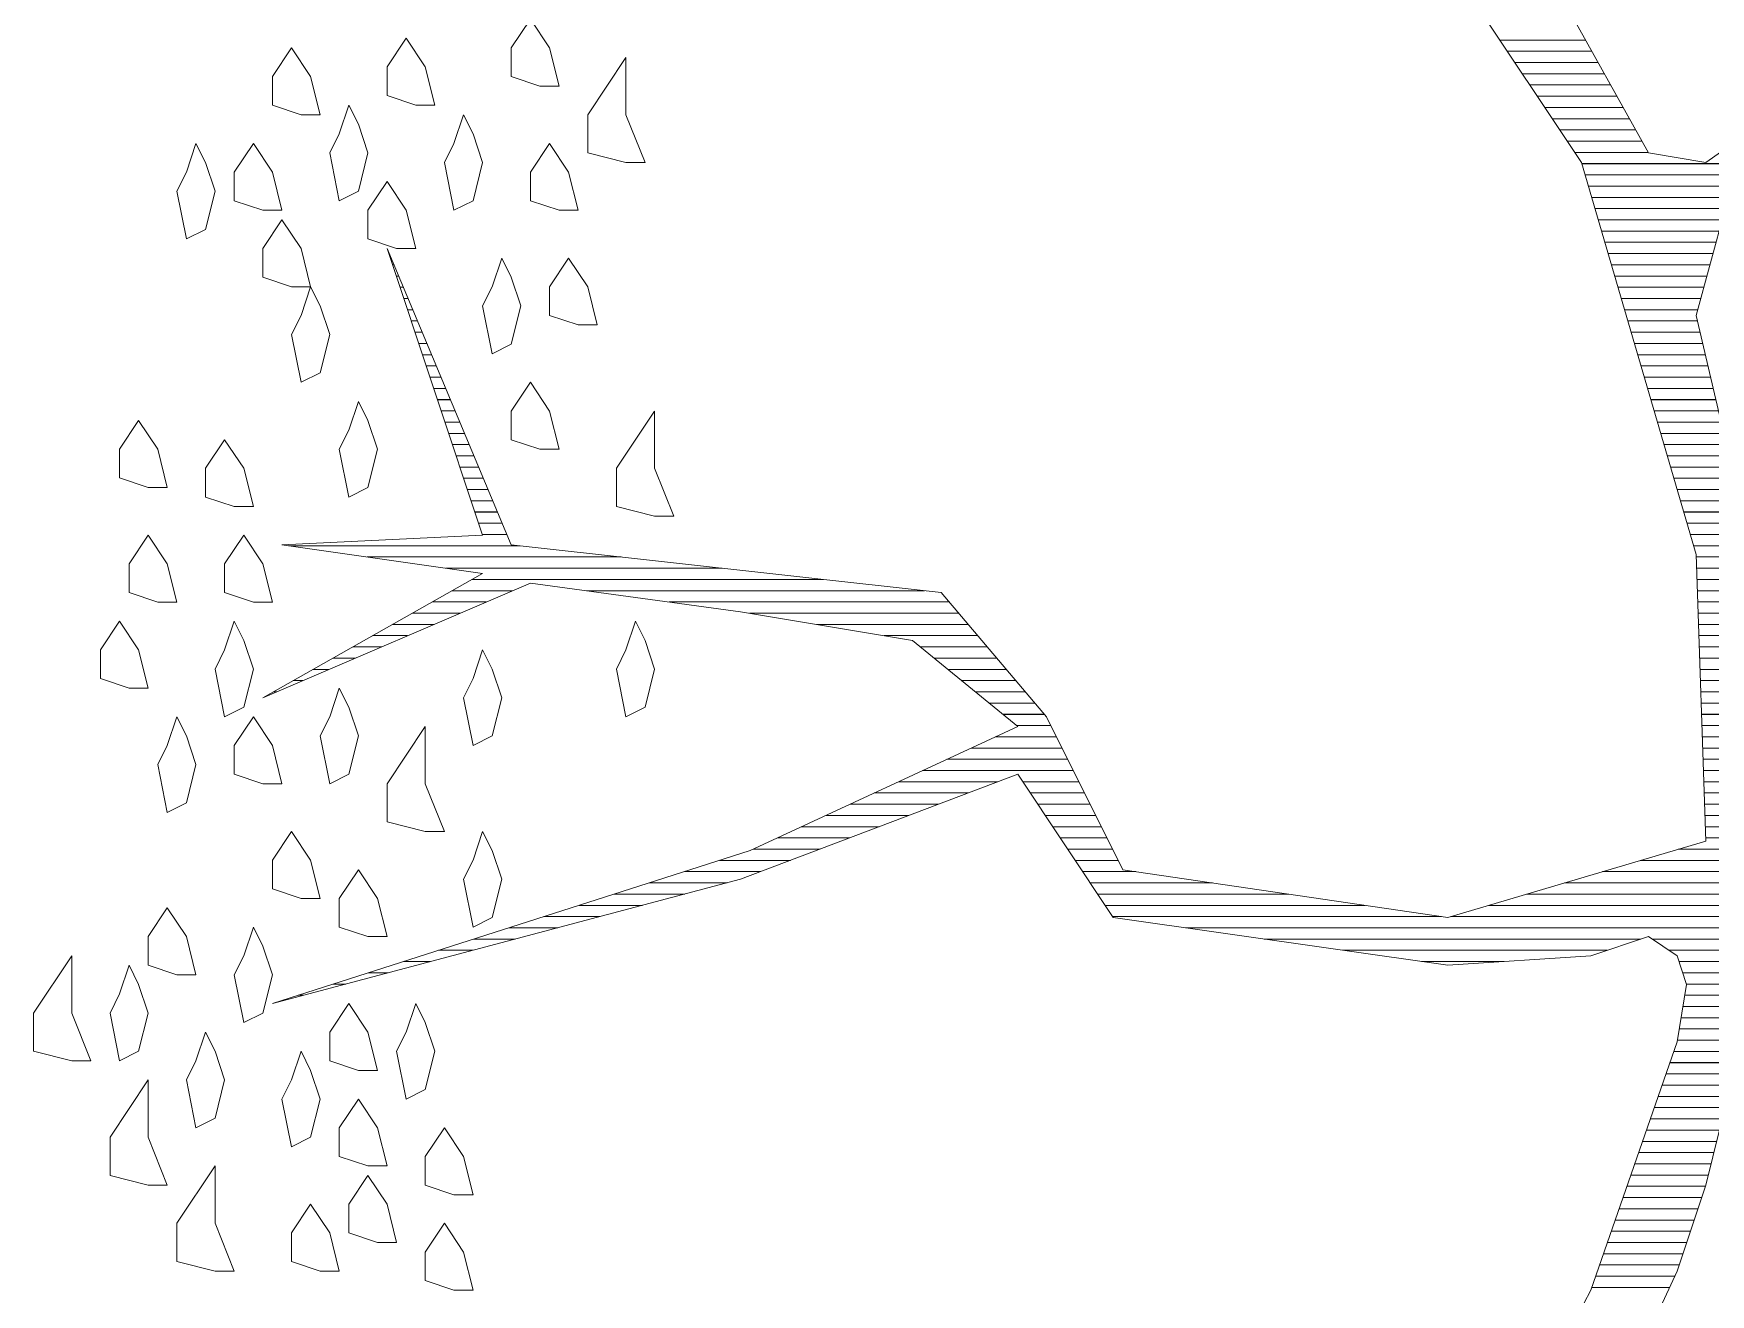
# Model space of a CAD drawing. Header units: centimetres. Extents: x 867 to 19881, y 2761 to 6151.
# Drawn here: x 2414.46 to 2443.27, y 4817.25 to 4838.92 of the extents above; entities that cross this region are included whole.
import ezdxf

# ---------------------------------------------------------------- set-up
doc = ezdxf.new("R2010")
doc.units = ezdxf.units.CM
doc.layers.add('PLAN TEFRİŞLER', color=7, linetype='Continuous', lineweight=0)

# ---------------------------------------------------------------- blocks, each defined once
blk = doc.blocks.new('*X64-flat-121')
at = {"color": 0}
for p, q in [((2850.17, 2814.23), (2862.59, 2814.23)), ((2851.26, 2812.6), (2863.5, 2812.6)), ((2852.34, 2810.97), (2864.4, 2810.97)), ((2853.43, 2809.35), (2865.3, 2809.35)), ((2854.51, 2807.72), (2866.21, 2807.72)), ((2855.59, 2806.09), (2867.11, 2806.09)), ((2856.68, 2804.47), (2868.02, 2804.47)), ((2857.76, 2802.84), (2868.92, 2802.84)), ((2858.85, 2801.21), (2869.82, 2801.21)), ((2859.93, 2799.59), (2870.73, 2799.59)), ((2861.02, 2797.96), (2871.63, 2797.96)), ((2862.04, 2796.33), (2888.53, 2796.33)), ((2862.52, 2794.71), (2887.13, 2794.71)), ((2862.99, 2793.08), (2885.74, 2793.08)), ((2863.47, 2791.45), (2884.35, 2791.45)), ((2863.94, 2789.83), (2882.95, 2789.83)), ((2864.42, 2788.2), (2882.36, 2788.2)), ((2864.9, 2786.57), (2881.92, 2786.57)), ((2865.37, 2784.95), (2881.48, 2784.95)), ((2689.31, 2783.32), (2689.38, 2783.32)), ((2865.85, 2783.32), (2881.03, 2783.32)), ((2689.86, 2781.69), (2690.06, 2781.69)), ((2690.4, 2780.07), (2690.74, 2780.07)), ((2866.32, 2781.69), (2880.59, 2781.69)), ((2866.8, 2780.07), (2880.15, 2780.07)), ((2690.94, 2778.44), (2691.42, 2778.44)), ((2867.28, 2778.44), (2879.7, 2778.44)), ((2691.48, 2776.81), (2692.11, 2776.81)), ((2692.03, 2775.19), (2692.79, 2775.19)), ((2867.75, 2776.81), (2879.26, 2776.81)), ((2868.23, 2775.19), (2878.82, 2775.19)), ((2692.57, 2773.56), (2693.47, 2773.56)), ((2868.7, 2773.56), (2878.78, 2773.56)), ((2693.11, 2771.93), (2694.15, 2771.93)), ((2693.65, 2770.31), (2694.83, 2770.31)), ((2869.18, 2771.93), (2879.16, 2771.93)), ((2869.66, 2770.31), (2879.55, 2770.31)), ((2694.19, 2768.68), (2695.52, 2768.68)), ((2870.13, 2768.68), (2879.93, 2768.68)), ((2694.74, 2767.05), (2696.2, 2767.05)), ((2695.28, 2765.43), (2696.88, 2765.43)), ((2870.61, 2767.05), (2880.31, 2767.05)), ((2871.09, 2765.43), (2880.69, 2765.43)), ((2695.82, 2763.8), (2697.56, 2763.8)), ((2871.56, 2763.8), (2881.08, 2763.8)), ((2696.36, 2762.17), (2698.25, 2762.17)), ((2696.91, 2760.55), (2698.93, 2760.55)), ((2872.04, 2762.17), (2881.46, 2762.17)), ((2872.51, 2760.55), (2881.84, 2760.55)), ((2697.45, 2758.92), (2699.61, 2758.92)), ((2872.99, 2758.92), (2882.23, 2758.92)), ((2697.99, 2757.29), (2700.29, 2757.29)), ((2698.53, 2755.67), (2700.97, 2755.67)), ((2873.47, 2757.29), (2882.61, 2757.29)), ((2873.94, 2755.67), (2882.99, 2755.67)), ((2699.08, 2754.04), (2701.66, 2754.04)), ((2874.42, 2754.04), (2883.37, 2754.04)), ((2699.62, 2752.41), (2702.34, 2752.41)), ((2700.16, 2750.79), (2703.02, 2750.79)), ((2874.89, 2752.41), (2883.76, 2752.41)), ((2875.37, 2750.79), (2884.14, 2750.79)), ((2700.7, 2749.16), (2703.7, 2749.16)), ((2875.85, 2749.16), (2884.57, 2749.16)), ((2701.24, 2747.53), (2704.39, 2747.53)), ((2701.79, 2745.91), (2705.07, 2745.91)), ((2876.32, 2747.53), (2885.01, 2747.53)), ((2876.8, 2745.91), (2885.44, 2745.91)), ((2702.33, 2744.28), (2705.75, 2744.28)), ((2877.27, 2744.28), (2885.88, 2744.28)), ((2674.82, 2741.03), (2708.3, 2741.03)), ((2702.87, 2742.65), (2706.43, 2742.65)), ((2877.75, 2742.65), (2886.31, 2742.65)), ((2878.23, 2741.03), (2886.74, 2741.03)), ((2686.21, 2739.4), (2722.94, 2739.4)), ((2878.6, 2739.4), (2887.18, 2739.4)), ((2697.6, 2737.77), (2737.58, 2737.77)), ((2701.37, 2736.15), (2752.22, 2736.15)), ((2878.66, 2737.77), (2887.61, 2737.77)), ((2878.71, 2736.15), (2888.05, 2736.15)), ((2698.49, 2734.52), (2707.23, 2734.52)), ((2717.97, 2734.52), (2766.86, 2734.52)), ((2878.77, 2734.52), (2888.48, 2734.52)), ((2692.74, 2731.27), (2699.64, 2731.27)), ((2695.61, 2732.89), (2703.43, 2732.89)), ((2729.9, 2732.89), (2770.45, 2732.89)), ((2741.54, 2731.27), (2771.83, 2731.27)), ((2878.82, 2732.89), (2888.91, 2732.89)), ((2878.88, 2731.27), (2889.35, 2731.27)), ((2689.86, 2729.64), (2695.84, 2729.64)), ((2751.3, 2729.64), (2773.21, 2729.64)), ((2878.93, 2729.64), (2889.69, 2729.64)), ((2686.98, 2728.01), (2692.05, 2728.01)), ((2761.06, 2728.01), (2774.58, 2728.01)), ((2878.98, 2728.01), (2889.79, 2728.01)), ((2681.22, 2724.76), (2684.46, 2724.76)), ((2684.1, 2726.39), (2688.25, 2726.39)), ((2766.31, 2726.39), (2775.96, 2726.39)), ((2768.3, 2724.76), (2777.34, 2724.76)), ((2879.04, 2726.39), (2889.89, 2726.39)), ((2879.09, 2724.76), (2889.99, 2724.76)), ((2678.35, 2723.13), (2680.66, 2723.13)), ((2770.29, 2723.13), (2778.71, 2723.13)), ((2879.15, 2723.13), (2890.09, 2723.13)), ((2672.59, 2719.88), (2673.07, 2719.88)), ((2675.47, 2721.5), (2676.86, 2721.5)), ((2772.28, 2721.5), (2780.09, 2721.5)), ((2774.26, 2719.88), (2781.46, 2719.88)), ((2879.2, 2721.5), (2890.2, 2721.5)), ((2879.25, 2719.88), (2890.3, 2719.88)), ((2776.25, 2718.25), (2782.84, 2718.25)), ((2879.31, 2718.25), (2890.4, 2718.25)), ((2778.24, 2716.62), (2784.22, 2716.62)), ((2780.23, 2715), (2785.16, 2715)), ((2879.36, 2716.62), (2890.5, 2716.62)), ((2879.42, 2715), (2890.6, 2715)), ((2777.13, 2713.37), (2785.97, 2713.37)), ((2879.47, 2713.37), (2890.7, 2713.37)), ((2770.12, 2710.12), (2787.6, 2710.12)), ((2773.62, 2711.74), (2786.78, 2711.74)), ((2879.53, 2711.74), (2890.81, 2711.74)), ((2879.58, 2710.12), (2890.91, 2710.12)), ((2766.61, 2708.49), (2788.41, 2708.49)), ((2879.63, 2708.49), (2891.01, 2708.49)), ((2759.61, 2705.24), (2773.19, 2705.24)), ((2763.11, 2706.86), (2777.48, 2706.86)), ((2781.11, 2706.86), (2789.22, 2706.86)), ((2782.19, 2705.24), (2790.04, 2705.24)), ((2879.69, 2706.86), (2894.34, 2706.86)), ((2879.74, 2705.24), (2899.22, 2705.24)), ((2756.1, 2703.61), (2768.9, 2703.61)), ((2783.27, 2703.61), (2790.85, 2703.61)), ((2879.8, 2703.61), (2910.58, 2703.61)), ((2749.1, 2700.36), (2760.32, 2700.36)), ((2752.6, 2701.98), (2764.61, 2701.98)), ((2784.36, 2701.98), (2791.66, 2701.98)), ((2785.44, 2700.36), (2792.48, 2700.36)), ((2879.85, 2701.98), (2908.86, 2701.98)), ((2879.91, 2700.36), (2907.15, 2700.36)), ((2745.59, 2698.73), (2756.04, 2698.73)), ((2786.53, 2698.73), (2793.29, 2698.73)), ((2879.96, 2698.73), (2905.43, 2698.73)), ((2737.21, 2695.48), (2747.46, 2695.48)), ((2742.09, 2697.1), (2751.75, 2697.1)), ((2787.61, 2697.1), (2794.1, 2697.1)), ((2788.7, 2695.48), (2794.92, 2695.48)), ((2870.52, 2695.48), (2902.36, 2695.48)), ((2876.01, 2697.1), (2903.71, 2697.1)), ((2732.12, 2693.85), (2743.17, 2693.85)), ((2789.78, 2693.85), (2797.48, 2693.85)), ((2865.03, 2693.85), (2901.06, 2693.85)), ((2721.96, 2690.6), (2732.16, 2690.6)), ((2727.04, 2692.22), (2738.29, 2692.22)), ((2790.87, 2692.22), (2808.54, 2692.22)), ((2791.95, 2690.6), (2819.6, 2690.6)), ((2854.05, 2690.6), (2898.45, 2690.6)), ((2859.54, 2692.22), (2899.75, 2692.22)), ((2716.87, 2688.97), (2726.03, 2688.97)), ((2793.03, 2688.97), (2830.67, 2688.97)), ((2848.56, 2688.97), (2897.15, 2688.97)), ((2706.71, 2685.72), (2713.77, 2685.72)), ((2711.79, 2687.34), (2719.9, 2687.34)), ((2794.12, 2687.34), (2841.73, 2687.34)), ((2804.67, 2685.72), (2894.55, 2685.72)), ((2843.07, 2687.34), (2895.85, 2687.34)), ((2701.62, 2684.09), (2707.63, 2684.09)), ((2816.06, 2684.09), (2870.61, 2684.09)), ((2872.21, 2684.09), (2893.25, 2684.09)), ((2691.46, 2680.84), (2695.37, 2680.84)), ((2696.54, 2682.46), (2701.5, 2682.46)), ((2827.44, 2682.46), (2865.73, 2682.46)), ((2838.83, 2680.84), (2850.75, 2680.84)), ((2874.65, 2682.46), (2893.92, 2682.46)), ((2876.11, 2680.84), (2897.99, 2680.84)), ((2686.37, 2679.21), (2689.24, 2679.21)), ((2876.65, 2679.21), (2902.05, 2679.21)), ((2676.21, 2675.96), (2676.98, 2675.96)), ((2681.29, 2677.58), (2683.11, 2677.58)), ((2876.95, 2675.96), (2911.6, 2675.96)), ((2877.19, 2677.58), (2906.12, 2677.58)), ((2876.68, 2674.33), (2917.13, 2674.33)), ((2876.13, 2671.08), (2888.92, 2671.08)), ((2876.4, 2672.7), (2922.66, 2672.7)), ((2875.86, 2669.45), (2887.62, 2669.45)), ((2874.78, 2666.2), (2885.02, 2666.2)), ((2875.34, 2667.82), (2886.32, 2667.82)), ((2874.21, 2664.57), (2884, 2664.57)), ((2873.09, 2661.32), (2883.18, 2661.32)), ((2873.65, 2662.94), (2883.59, 2662.94)), ((2872.52, 2659.69), (2882.78, 2659.69)), ((2871.4, 2656.44), (2881.96, 2656.44)), ((2871.96, 2658.06), (2882.37, 2658.06)), ((2870.83, 2654.81), (2881.56, 2654.81)), ((2869.71, 2651.56), (2880.74, 2651.56)), ((2870.27, 2653.18), (2881.15, 2653.18)), ((2869.14, 2649.93), (2880.34, 2649.93)), ((2868.02, 2646.68), (2879.37, 2646.68)), ((2868.58, 2648.3), (2879.92, 2648.3)), ((2867.46, 2645.05), (2878.83, 2645.05)), ((2866.33, 2641.8), (2877.75, 2641.8)), ((2866.89, 2643.42), (2878.29, 2643.42)), ((2865.77, 2640.17), (2877.21, 2640.17)), ((2864.64, 2636.92), (2876.12, 2636.92)), ((2865.2, 2638.54), (2876.66, 2638.54)), ((2864.08, 2635.29), (2875.48, 2635.29)), ((2863.51, 2633.66), (2874.73, 2633.66))]:
    blk.add_line(p, q, dxfattribs=at)
blk = doc.blocks.new('*X20')
at = {"color": 0}
for p, q in [((17.521, 17.3), (17.5973, 17.3)), ((17.5276, 17.29), (17.6029, 17.29)), ((17.5343, 17.28), (17.6084, 17.28)), ((17.541, 17.27), (17.614, 17.27)), ((17.5476, 17.26), (17.6195, 17.26)), ((17.5543, 17.25), (17.6251, 17.25)), ((17.561, 17.24), (17.6307, 17.24)), ((17.5676, 17.23), (17.6362, 17.23)), ((17.5743, 17.22), (17.6418, 17.22)), ((17.581, 17.21), (17.6473, 17.21)), ((17.5876, 17.2), (17.6529, 17.2)), ((17.5939, 17.19), (17.7568, 17.19)), ((17.5968, 17.18), (17.7482, 17.18)), ((17.5998, 17.17), (17.7396, 17.17)), ((17.6027, 17.16), (17.731, 17.16)), ((17.6056, 17.15), (17.7225, 17.15)), ((17.6085, 17.14), (17.7189, 17.14)), ((17.6115, 17.13), (17.7161, 17.13)), ((17.6144, 17.12), (17.7134, 17.12)), ((16.5321, 17.11), (16.5325, 17.11)), ((17.6173, 17.11), (17.7107, 17.11)), ((16.5355, 17.1), (16.5367, 17.1)), ((16.5388, 17.09), (16.5409, 17.09)), ((17.6203, 17.1), (17.7079, 17.1)), ((17.6232, 17.09), (17.7052, 17.09)), ((16.5421, 17.08), (16.5451, 17.08)), ((17.6261, 17.08), (17.7025, 17.08)), ((16.5454, 17.07), (16.5493, 17.07)), ((16.5488, 17.06), (16.5535, 17.06)), ((17.629, 17.07), (17.6998, 17.07)), ((17.632, 17.06), (17.697, 17.06)), ((16.5521, 17.05), (16.5577, 17.05)), ((17.6349, 17.05), (17.6968, 17.05)), ((16.5554, 17.04), (16.5619, 17.04)), ((16.5588, 17.03), (16.566, 17.03)), ((17.6378, 17.04), (17.6992, 17.04)), ((17.6407, 17.03), (17.7015, 17.03)), ((16.5621, 17.02), (16.5702, 17.02)), ((17.6437, 17.02), (17.7039, 17.02)), ((16.5654, 17.01), (16.5744, 17.01)), ((16.5688, 17), (16.5786, 17)), ((17.6466, 17.01), (17.7062, 17.01)), ((17.6495, 17), (17.7086, 17)), ((16.5721, 16.99), (16.5828, 16.99)), ((17.6524, 16.99), (17.7109, 16.99)), ((16.5754, 16.98), (16.587, 16.98)), ((16.5788, 16.97), (16.5912, 16.97)), ((17.6554, 16.98), (17.7133, 16.98)), ((17.6583, 16.97), (17.7156, 16.97)), ((16.5821, 16.96), (16.5954, 16.96)), ((17.6612, 16.96), (17.718, 16.96)), ((16.5854, 16.95), (16.5996, 16.95)), ((16.5888, 16.94), (16.6038, 16.94)), ((17.6642, 16.95), (17.7204, 16.95)), ((17.6671, 16.94), (17.7227, 16.94)), ((16.5921, 16.93), (16.608, 16.93)), ((17.67, 16.93), (17.7251, 16.93)), ((16.5954, 16.92), (16.6122, 16.92)), ((16.5988, 16.91), (16.6164, 16.91)), ((17.6729, 16.92), (17.7274, 16.92)), ((17.6759, 16.91), (17.7298, 16.91)), ((16.6021, 16.9), (16.6206, 16.9)), ((17.6788, 16.9), (17.7324, 16.9)), ((16.6054, 16.89), (16.6248, 16.89)), ((16.6088, 16.88), (16.629, 16.88)), ((17.6817, 16.89), (17.7351, 16.89)), ((17.6846, 16.88), (17.7378, 16.88)), ((16.6121, 16.87), (16.6331, 16.87)), ((17.6876, 16.87), (17.7404, 16.87)), ((16.443, 16.85), (16.6488, 16.85)), ((16.6154, 16.86), (16.6373, 16.86)), ((17.6905, 16.86), (17.7431, 16.86)), ((17.6934, 16.85), (17.7458, 16.85)), ((16.513, 16.84), (16.7388, 16.84)), ((17.6957, 16.84), (17.7484, 16.84)), ((16.583, 16.83), (16.8288, 16.83)), ((16.6062, 16.82), (16.9188, 16.82)), ((17.6961, 16.83), (17.7511, 16.83)), ((17.6964, 16.82), (17.7538, 16.82)), ((16.5885, 16.81), (16.6422, 16.81)), ((16.7083, 16.81), (17.0088, 16.81)), ((17.6967, 16.81), (17.7564, 16.81)), ((16.5531, 16.79), (16.5956, 16.79)), ((16.5708, 16.8), (16.6189, 16.8)), ((16.7816, 16.8), (17.0309, 16.8)), ((16.8532, 16.79), (17.0394, 16.79)), ((17.6971, 16.8), (17.7591, 16.8)), ((17.6974, 16.79), (17.7618, 16.79)), ((16.5355, 16.78), (16.5722, 16.78)), ((16.9132, 16.78), (17.0478, 16.78)), ((17.6977, 16.78), (17.7639, 16.78)), ((16.5178, 16.77), (16.5489, 16.77)), ((16.9732, 16.77), (17.0563, 16.77)), ((17.6981, 16.77), (17.7645, 16.77)), ((16.4824, 16.75), (16.5022, 16.75)), ((16.5001, 16.76), (16.5256, 16.76)), ((17.0054, 16.76), (17.0647, 16.76)), ((17.0177, 16.75), (17.0732, 16.75)), ((17.6984, 16.76), (17.7651, 16.76)), ((17.6987, 16.75), (17.7657, 16.75)), ((16.4647, 16.74), (16.4789, 16.74)), ((17.0299, 16.74), (17.0817, 16.74)), ((17.6991, 16.74), (17.7664, 16.74)), ((16.4293, 16.72), (16.4322, 16.72)), ((16.447, 16.73), (16.4556, 16.73)), ((17.0421, 16.73), (17.0901, 16.73)), ((17.0543, 16.72), (17.0986, 16.72)), ((17.6994, 16.73), (17.767, 16.73)), ((17.6997, 16.72), (17.7676, 16.72)), ((17.0665, 16.71), (17.1071, 16.71)), ((17.7001, 16.71), (17.7682, 16.71)), ((17.0788, 16.7), (17.1155, 16.7)), ((17.091, 16.69), (17.1213, 16.69)), ((17.7004, 16.7), (17.7689, 16.7)), ((17.7007, 16.69), (17.7695, 16.69)), ((17.0719, 16.68), (17.1263, 16.68)), ((17.7011, 16.68), (17.7701, 16.68)), ((17.0288, 16.66), (17.1363, 16.66)), ((17.0504, 16.67), (17.1313, 16.67)), ((17.7014, 16.67), (17.7707, 16.67)), ((17.7017, 16.66), (17.7714, 16.66)), ((17.0073, 16.65), (17.1413, 16.65)), ((17.7021, 16.65), (17.772, 16.65)), ((16.9642, 16.63), (17.0477, 16.63)), ((16.9858, 16.64), (17.0741, 16.64)), ((17.0964, 16.64), (17.1463, 16.64)), ((17.1031, 16.63), (17.1513, 16.63)), ((17.7024, 16.64), (17.7924, 16.64)), ((17.7027, 16.63), (17.8224, 16.63)), ((16.9427, 16.62), (17.0214, 16.62)), ((17.1097, 16.62), (17.1563, 16.62)), ((17.7031, 16.62), (17.8923, 16.62)), ((16.8996, 16.6), (16.9686, 16.6)), ((16.9211, 16.61), (16.995, 16.61)), ((17.1164, 16.61), (17.1613, 16.61)), ((17.1231, 16.6), (17.1663, 16.6)), ((17.7034, 16.61), (17.8818, 16.61)), ((17.7037, 16.6), (17.8712, 16.6)), ((16.8781, 16.59), (16.9423, 16.59)), ((17.1297, 16.59), (17.1713, 16.59)), ((17.7041, 16.59), (17.8606, 16.59)), ((16.8265, 16.57), (16.8895, 16.57)), ((16.8565, 16.58), (16.9159, 16.58)), ((17.1364, 16.58), (17.1763, 16.58)), ((17.1431, 16.57), (17.1813, 16.57)), ((17.646, 16.57), (17.8418, 16.57)), ((17.6798, 16.58), (17.8501, 16.58)), ((16.7953, 16.56), (16.8632, 16.56)), ((17.1497, 16.56), (17.1971, 16.56)), ((17.6123, 16.56), (17.8338, 16.56)), ((16.7328, 16.54), (16.7955, 16.54)), ((16.764, 16.55), (16.8332, 16.55)), ((17.1564, 16.55), (17.2651, 16.55)), ((17.163, 16.54), (17.3331, 16.54)), ((17.5448, 16.54), (17.8178, 16.54)), ((17.5785, 16.55), (17.8258, 16.55)), ((16.7015, 16.53), (16.7578, 16.53)), ((17.1697, 16.53), (17.401, 16.53)), ((17.511, 16.53), (17.8098, 16.53)), ((16.639, 16.51), (16.6824, 16.51)), ((16.6703, 16.52), (16.7201, 16.52)), ((17.1764, 16.52), (17.469, 16.52)), ((17.2412, 16.51), (17.7938, 16.51)), ((17.4773, 16.52), (17.8018, 16.52)), ((16.6078, 16.5), (16.6447, 16.5)), ((17.3112, 16.5), (17.6466, 16.5)), ((17.6564, 16.5), (17.7858, 16.5)), ((16.5453, 16.48), (16.5693, 16.48)), ((16.5765, 16.49), (16.607, 16.49)), ((17.3812, 16.49), (17.6166, 16.49)), ((17.4512, 16.48), (17.5245, 16.48)), ((17.6714, 16.49), (17.7899, 16.49)), ((17.6804, 16.48), (17.8149, 16.48)), ((16.514, 16.47), (16.5317, 16.47)), ((17.6837, 16.47), (17.8399, 16.47)), ((16.4515, 16.45), (16.4563, 16.45)), ((16.4828, 16.46), (16.494, 16.46)), ((17.6855, 16.45), (17.8986, 16.45)), ((17.687, 16.46), (17.8649, 16.46)), ((17.6839, 16.44), (17.9326, 16.44)), ((17.6805, 16.42), (17.7592, 16.42)), ((17.6822, 16.43), (17.9666, 16.43)), ((17.6789, 16.41), (17.7512, 16.41)), ((17.6722, 16.39), (17.7352, 16.39)), ((17.6757, 16.4), (17.7432, 16.4)), ((17.6687, 16.38), (17.7289, 16.38)), ((17.6618, 16.36), (17.7239, 16.36)), ((17.6653, 16.37), (17.7264, 16.37)), ((17.6584, 16.35), (17.7214, 16.35)), ((17.6514, 16.33), (17.7164, 16.33)), ((17.6549, 16.34), (17.7189, 16.34)), ((17.648, 16.32), (17.7139, 16.32)), ((17.6411, 16.3), (17.7089, 16.3)), ((17.6445, 16.31), (17.7114, 16.31)), ((17.6376, 16.29), (17.7064, 16.29)), ((17.6307, 16.27), (17.7005, 16.27)), ((17.6341, 16.28), (17.7038, 16.28)), ((17.6272, 16.26), (17.6971, 16.26)), ((17.6203, 16.24), (17.6905, 16.24)), ((17.6237, 16.25), (17.6938, 16.25)), ((17.6168, 16.23), (17.6871, 16.23)), ((17.6099, 16.21), (17.6805, 16.21)), ((17.6134, 16.22), (17.6838, 16.22)), ((17.6064, 16.2), (17.6766, 16.2)), ((17.603, 16.19), (17.6719, 16.19))]:
    blk.add_line(p, q, dxfattribs=at)

msp = doc.modelspace()

# ---------------------------------------------------------------- linework, layer by layer
at = {"layer": 'PLAN TEFRİŞLER', "color": 252, "lineweight": 0, "true_color": 0x939598}
for p, q in [((2437.772, 4841.625, -156.65), (2441.056, 4836.699, -156.65)), ((2437.772, 4841.625), (2441.056, 4836.699)), ((2442.206, 4836.864, -156.65), (2440.564, 4839.819, -156.65)), ((2442.206, 4836.864), (2440.564, 4839.819)), ((2444.833, 4837.849, -156.65), (2443.191, 4836.699, -156.65)), ((2444.833, 4837.849), (2443.191, 4836.699)), ((2441.056, 4836.699, -156.65), (2443.027, 4829.967, -156.65)), ((2441.056, 4836.699), (2443.027, 4829.967)), ((2443.191, 4836.699, -156.65), (2442.206, 4836.864, -156.65)), ((2443.191, 4836.699), (2442.206, 4836.864)), ((2443.027, 4834.072, -156.65), (2443.519, 4835.878, -156.65)), ((2443.027, 4834.072), (2443.519, 4835.878)), ((2422.666, 4830.131, -156.65), (2420.531, 4835.222, -156.65)), ((2420.531, 4835.222, -156.65), (2422.173, 4830.295, -156.65)), ((2422.666, 4830.131), (2420.531, 4835.222)), ((2420.531, 4835.222), (2422.173, 4830.295)), ((2443.683, 4831.281, -156.65), (2443.027, 4834.072, -156.65)), ((2443.683, 4831.281), (2443.027, 4834.072)), ((2422.173, 4830.295, -156.65), (2418.725, 4830.131, -156.65)), ((2422.173, 4830.295), (2418.725, 4830.131)), ((2418.725, 4830.131, -156.65), (2422.173, 4829.639, -156.65)), ((2418.725, 4830.131), (2422.173, 4829.639)), ((2430.055, 4829.31, -156.65), (2422.666, 4830.131, -156.65)), ((2430.055, 4829.31), (2422.666, 4830.131)), ((2443.027, 4829.967, -156.65), (2443.191, 4825.041, -156.65)), ((2443.027, 4829.967), (2443.191, 4825.041)), ((2422.173, 4829.639, -156.65), (2418.397, 4827.504, -156.65)), ((2422.173, 4829.639), (2418.397, 4827.504)), ((2418.397, 4827.504, -156.65), (2422.994, 4829.474, -156.65)), ((2418.397, 4827.504), (2422.994, 4829.474)), ((2422.994, 4829.474, -156.65), (2426.607, 4828.982, -156.65)), ((2422.994, 4829.474), (2426.607, 4828.982)), ((2431.861, 4827.176, -156.65), (2430.055, 4829.31, -156.65)), ((2431.861, 4827.176), (2430.055, 4829.31)), ((2426.607, 4828.982, -156.65), (2429.562, 4828.489, -156.65)), ((2426.607, 4828.982), (2429.562, 4828.489)), ((2429.562, 4828.489, -156.65), (2431.368, 4827.011, -156.65)), ((2429.562, 4828.489), (2431.368, 4827.011)), ((2433.175, 4824.548, -156.65), (2431.861, 4827.176, -156.65)), ((2433.175, 4824.548), (2431.861, 4827.176)), ((2431.368, 4827.011, -156.65), (2426.771, 4824.877, -156.65)), ((2431.368, 4827.011), (2426.771, 4824.877)), ((2426.607, 4824.384, -156.65), (2431.368, 4826.19, -156.65)), ((2426.607, 4824.384), (2431.368, 4826.19)), ((2431.368, 4826.19, -156.65), (2433.01, 4823.727, -156.65)), ((2431.368, 4826.19), (2433.01, 4823.727)), ((2426.771, 4824.877, -156.65), (2418.561, 4822.249, -156.65)), ((2426.771, 4824.877), (2418.561, 4822.249)), ((2443.191, 4825.041, -156.65), (2438.757, 4823.727, -156.65)), ((2443.191, 4825.041), (2438.757, 4823.727)), ((2418.561, 4822.249, -156.65), (2426.607, 4824.384, -156.65)), ((2418.561, 4822.249), (2426.607, 4824.384)), ((2438.757, 4823.727, -156.65), (2433.175, 4824.548, -156.65)), ((2438.757, 4823.727), (2433.175, 4824.548)), ((2433.01, 4823.727, -156.65), (2438.757, 4822.906, -156.65)), ((2433.01, 4823.727), (2438.757, 4822.906)), ((2441.22, 4823.07, -156.65), (2442.206, 4823.399, -156.65)), ((2441.22, 4823.07), (2442.206, 4823.399)), ((2442.206, 4823.399, -156.65), (2442.698, 4823.07, -156.65)), ((2442.206, 4823.399), (2442.698, 4823.07)), ((2438.757, 4822.906, -156.65), (2441.22, 4823.07, -156.65)), ((2438.757, 4822.906), (2441.22, 4823.07)), ((2442.698, 4823.07, -156.65), (2442.862, 4822.578, -156.65)), ((2442.698, 4823.07), (2442.862, 4822.578)), ((2442.862, 4822.578, -156.65), (2442.698, 4821.593, -156.65)), ((2442.862, 4822.578), (2442.698, 4821.593)), ((2442.698, 4821.593, -156.65), (2441.22, 4817.323, -156.65)), ((2442.698, 4821.593), (2441.22, 4817.323)), ((2443.191, 4819.13, -156.65), (2443.683, 4821.1, -156.65)), ((2443.191, 4819.13), (2443.683, 4821.1)), ((2442.698, 4817.652, -156.65), (2443.191, 4819.13, -156.65)), ((2442.698, 4817.652), (2443.191, 4819.13)), ((2441.713, 4815.517, -156.65), (2442.698, 4817.652, -156.65)), ((2441.713, 4815.517), (2442.698, 4817.652)), ((2441.22, 4817.323, -156.65), (2439.907, 4814.86, -156.65)), ((2441.22, 4817.323), (2439.907, 4814.86))]:
    msp.add_line(p, q, dxfattribs=at)
at = {"layer": 'PLAN TEFRİŞLER', "color": 252, "lineweight": 0, "true_color": 0x939598, "elevation": -156.65}
for points in [[(2423.159, 4838.013), (2422.666, 4838.177), (2422.666, 4838.67), (2422.994, 4839.162), (2423.323, 4838.67), (2423.487, 4838.013)], [(2421.024, 4837.685), (2420.531, 4837.849), (2420.531, 4838.341), (2420.86, 4838.834), (2421.188, 4838.341), (2421.352, 4837.685)], [(2419.054, 4837.52), (2418.561, 4837.685), (2418.561, 4838.177), (2418.889, 4838.67), (2419.218, 4838.177), (2419.382, 4837.52)], [(2424.636, 4836.699), (2423.98, 4836.864), (2423.98, 4837.52), (2424.636, 4838.506), (2424.636, 4837.52), (2424.965, 4836.699)], [(2419.71, 4837.192), (2419.546, 4836.864), (2419.71, 4836.043), (2420.039, 4836.207), (2420.203, 4836.864), (2420.039, 4837.356), (2419.875, 4837.685)], [(2421.681, 4837.028), (2421.517, 4836.699), (2421.681, 4835.878), (2422.009, 4836.043), (2422.173, 4836.699), (2422.009, 4837.192), (2421.845, 4837.52)], [(2417.083, 4836.535), (2416.919, 4836.207), (2417.083, 4835.386), (2417.412, 4835.55), (2417.576, 4836.207), (2417.412, 4836.699), (2417.247, 4837.028)], [(2418.397, 4835.878), (2417.904, 4836.043), (2417.904, 4836.535), (2418.233, 4837.028), (2418.561, 4836.535), (2418.725, 4835.878)], [(2423.487, 4835.878), (2422.994, 4836.043), (2422.994, 4836.535), (2423.323, 4837.028), (2423.651, 4836.535), (2423.815, 4835.878)], [(2420.696, 4835.222), (2420.203, 4835.386), (2420.203, 4835.878), (2420.531, 4836.371), (2420.86, 4835.878), (2421.024, 4835.222)], [(2418.889, 4834.565), (2418.397, 4834.729), (2418.397, 4835.222), (2418.725, 4835.714), (2419.054, 4835.222), (2419.218, 4834.565)], [(2422.338, 4834.565), (2422.173, 4834.236), (2422.338, 4833.415), (2422.666, 4833.579), (2422.83, 4834.236), (2422.666, 4834.729), (2422.502, 4835.057)], [(2423.815, 4833.908), (2423.323, 4834.072), (2423.323, 4834.565), (2423.651, 4835.057), (2423.98, 4834.565), (2424.144, 4833.908)], [(2419.054, 4834.072), (2418.889, 4833.744), (2419.054, 4832.923), (2419.382, 4833.087), (2419.546, 4833.744), (2419.382, 4834.236), (2419.218, 4834.565)], [(2423.159, 4831.773), (2422.666, 4831.937), (2422.666, 4832.43), (2422.994, 4832.923), (2423.323, 4832.43), (2423.487, 4831.773)], [(2419.875, 4832.102), (2419.71, 4831.773), (2419.875, 4830.952), (2420.203, 4831.116), (2420.367, 4831.773), (2420.203, 4832.266), (2420.039, 4832.594)], [(2425.129, 4830.624), (2424.472, 4830.788), (2424.472, 4831.445), (2425.129, 4832.43), (2425.129, 4831.445), (2425.457, 4830.624)], [(2416.426, 4831.116), (2415.934, 4831.281), (2415.934, 4831.773), (2416.262, 4832.266), (2416.591, 4831.773), (2416.755, 4831.116)], [(2417.904, 4830.788), (2417.412, 4830.952), (2417.412, 4831.445), (2417.74, 4831.937), (2418.068, 4831.445), (2418.233, 4830.788)], [(2416.591, 4829.146), (2416.098, 4829.31), (2416.098, 4829.803), (2416.426, 4830.295), (2416.755, 4829.803), (2416.919, 4829.146)], [(2418.233, 4829.146), (2417.74, 4829.31), (2417.74, 4829.803), (2418.068, 4830.295), (2418.397, 4829.803), (2418.561, 4829.146)], [(2416.098, 4827.668), (2415.605, 4827.832), (2415.605, 4828.325), (2415.934, 4828.818), (2416.262, 4828.325), (2416.426, 4827.668)], [(2417.74, 4828.325), (2417.576, 4827.997), (2417.74, 4827.176), (2418.068, 4827.34), (2418.233, 4827.997), (2418.068, 4828.489), (2417.904, 4828.818)], [(2424.636, 4828.325), (2424.472, 4827.997), (2424.636, 4827.176), (2424.965, 4827.34), (2425.129, 4827.997), (2424.965, 4828.489), (2424.801, 4828.818)], [(2422.009, 4827.832), (2421.845, 4827.504), (2422.009, 4826.683), (2422.338, 4826.847), (2422.502, 4827.504), (2422.338, 4827.997), (2422.173, 4828.325)], [(2419.546, 4827.176), (2419.382, 4826.847), (2419.546, 4826.026), (2419.875, 4826.19), (2420.039, 4826.847), (2419.875, 4827.34), (2419.71, 4827.668)], [(2416.755, 4826.683), (2416.591, 4826.355), (2416.755, 4825.534), (2417.083, 4825.698), (2417.247, 4826.355), (2417.083, 4826.847), (2416.919, 4827.176)], [(2418.397, 4826.026), (2417.904, 4826.19), (2417.904, 4826.683), (2418.233, 4827.176), (2418.561, 4826.683), (2418.725, 4826.026)], [(2421.188, 4825.205), (2420.531, 4825.369), (2420.531, 4826.026), (2421.188, 4827.011), (2421.188, 4826.026), (2421.517, 4825.205)], [(2419.054, 4824.056), (2418.561, 4824.22), (2418.561, 4824.713), (2418.889, 4825.205), (2419.218, 4824.713), (2419.382, 4824.056)], [(2422.009, 4824.713), (2421.845, 4824.384), (2422.009, 4823.563), (2422.338, 4823.727), (2422.502, 4824.384), (2422.338, 4824.877), (2422.173, 4825.205)], [(2420.203, 4823.399), (2419.71, 4823.563), (2419.71, 4824.056), (2420.039, 4824.548), (2420.367, 4824.056), (2420.531, 4823.399)], [(2416.919, 4822.742), (2416.426, 4822.906), (2416.426, 4823.399), (2416.755, 4823.892), (2417.083, 4823.399), (2417.247, 4822.742)], [(2418.068, 4823.07), (2417.904, 4822.742), (2418.068, 4821.921), (2418.397, 4822.085), (2418.561, 4822.742), (2418.397, 4823.235), (2418.233, 4823.563)], [(2415.113, 4821.264), (2414.456, 4821.428), (2414.456, 4822.085), (2415.113, 4823.07), (2415.113, 4822.085), (2415.441, 4821.264)], [(2415.934, 4822.414), (2415.77, 4822.085), (2415.934, 4821.264), (2416.262, 4821.428), (2416.426, 4822.085), (2416.262, 4822.578), (2416.098, 4822.906)], [(2420.039, 4821.1), (2419.546, 4821.264), (2419.546, 4821.757), (2419.875, 4822.249), (2420.203, 4821.757), (2420.367, 4821.1)], [(2420.86, 4821.757), (2420.696, 4821.428), (2420.86, 4820.607), (2421.188, 4820.772), (2421.352, 4821.428), (2421.188, 4821.921), (2421.024, 4822.249)], [(2417.247, 4821.264), (2417.083, 4820.936), (2417.247, 4820.115), (2417.576, 4820.279), (2417.74, 4820.936), (2417.576, 4821.428), (2417.412, 4821.757)], [(2418.889, 4820.936), (2418.725, 4820.607), (2418.889, 4819.786), (2419.218, 4819.951), (2419.382, 4820.607), (2419.218, 4821.1), (2419.054, 4821.428)], [(2416.426, 4819.13), (2415.77, 4819.294), (2415.77, 4819.951), (2416.426, 4820.936), (2416.426, 4819.951), (2416.755, 4819.13)], [(2420.203, 4819.458), (2419.71, 4819.622), (2419.71, 4820.115), (2420.039, 4820.607), (2420.367, 4820.115), (2420.531, 4819.458)], [(2421.681, 4818.965), (2421.188, 4819.13), (2421.188, 4819.622), (2421.517, 4820.115), (2421.845, 4819.622), (2422.009, 4818.965)], [(2417.576, 4817.652), (2416.919, 4817.816), (2416.919, 4818.473), (2417.576, 4819.458), (2417.576, 4818.473), (2417.904, 4817.652)], [(2420.367, 4818.144), (2419.875, 4818.309), (2419.875, 4818.801), (2420.203, 4819.294), (2420.531, 4818.801), (2420.696, 4818.144)], [(2419.382, 4817.652), (2418.889, 4817.816), (2418.889, 4818.309), (2419.218, 4818.801), (2419.546, 4818.309), (2419.71, 4817.652)], [(2421.681, 4817.323), (2421.188, 4817.488), (2421.188, 4817.98), (2421.517, 4818.473), (2421.845, 4817.98), (2422.009, 4817.323)]]:
    msp.add_lwpolyline(points, close=True, dxfattribs=at)
at = {"layer": 'PLAN TEFRİŞLER', "color": 252, "lineweight": 0, "true_color": 0x939598}
for points in [[(2423.159, 4838.013), (2422.666, 4838.177), (2422.666, 4838.67), (2422.994, 4839.162), (2423.323, 4838.67), (2423.487, 4838.013)], [(2421.024, 4837.685), (2420.531, 4837.849), (2420.531, 4838.341), (2420.86, 4838.834), (2421.188, 4838.341), (2421.352, 4837.685)], [(2419.054, 4837.52), (2418.561, 4837.685), (2418.561, 4838.177), (2418.889, 4838.67), (2419.218, 4838.177), (2419.382, 4837.52)], [(2424.636, 4836.699), (2423.98, 4836.864), (2423.98, 4837.52), (2424.636, 4838.506), (2424.636, 4837.52), (2424.965, 4836.699)], [(2419.71, 4837.192), (2419.546, 4836.864), (2419.71, 4836.043), (2420.039, 4836.207), (2420.203, 4836.864), (2420.039, 4837.356), (2419.875, 4837.685)], [(2421.681, 4837.028), (2421.517, 4836.699), (2421.681, 4835.878), (2422.009, 4836.043), (2422.173, 4836.699), (2422.009, 4837.192), (2421.845, 4837.52)], [(2417.083, 4836.535), (2416.919, 4836.207), (2417.083, 4835.386), (2417.412, 4835.55), (2417.576, 4836.207), (2417.412, 4836.699), (2417.247, 4837.028)], [(2418.397, 4835.878), (2417.904, 4836.043), (2417.904, 4836.535), (2418.233, 4837.028), (2418.561, 4836.535), (2418.725, 4835.878)], [(2423.487, 4835.878), (2422.994, 4836.043), (2422.994, 4836.535), (2423.323, 4837.028), (2423.651, 4836.535), (2423.815, 4835.878)], [(2420.696, 4835.222), (2420.203, 4835.386), (2420.203, 4835.878), (2420.531, 4836.371), (2420.86, 4835.878), (2421.024, 4835.222)], [(2418.889, 4834.565), (2418.397, 4834.729), (2418.397, 4835.222), (2418.725, 4835.714), (2419.054, 4835.222), (2419.218, 4834.565)], [(2422.338, 4834.565), (2422.173, 4834.236), (2422.338, 4833.415), (2422.666, 4833.579), (2422.83, 4834.236), (2422.666, 4834.729), (2422.502, 4835.057)], [(2423.815, 4833.908), (2423.323, 4834.072), (2423.323, 4834.565), (2423.651, 4835.057), (2423.98, 4834.565), (2424.144, 4833.908)], [(2419.054, 4834.072), (2418.889, 4833.744), (2419.054, 4832.923), (2419.382, 4833.087), (2419.546, 4833.744), (2419.382, 4834.236), (2419.218, 4834.565)], [(2423.159, 4831.773), (2422.666, 4831.937), (2422.666, 4832.43), (2422.994, 4832.923), (2423.323, 4832.43), (2423.487, 4831.773)], [(2419.875, 4832.102), (2419.71, 4831.773), (2419.875, 4830.952), (2420.203, 4831.116), (2420.367, 4831.773), (2420.203, 4832.266), (2420.039, 4832.594)], [(2425.129, 4830.624), (2424.472, 4830.788), (2424.472, 4831.445), (2425.129, 4832.43), (2425.129, 4831.445), (2425.457, 4830.624)], [(2416.426, 4831.116), (2415.934, 4831.281), (2415.934, 4831.773), (2416.262, 4832.266), (2416.591, 4831.773), (2416.755, 4831.116)], [(2417.904, 4830.788), (2417.412, 4830.952), (2417.412, 4831.445), (2417.74, 4831.937), (2418.068, 4831.445), (2418.233, 4830.788)], [(2416.591, 4829.146), (2416.098, 4829.31), (2416.098, 4829.803), (2416.426, 4830.295), (2416.755, 4829.803), (2416.919, 4829.146)], [(2418.233, 4829.146), (2417.74, 4829.31), (2417.74, 4829.803), (2418.068, 4830.295), (2418.397, 4829.803), (2418.561, 4829.146)], [(2416.098, 4827.668), (2415.605, 4827.832), (2415.605, 4828.325), (2415.934, 4828.818), (2416.262, 4828.325), (2416.426, 4827.668)], [(2417.74, 4828.325), (2417.576, 4827.997), (2417.74, 4827.176), (2418.068, 4827.34), (2418.233, 4827.997), (2418.068, 4828.489), (2417.904, 4828.818)], [(2424.636, 4828.325), (2424.472, 4827.997), (2424.636, 4827.176), (2424.965, 4827.34), (2425.129, 4827.997), (2424.965, 4828.489), (2424.801, 4828.818)], [(2422.009, 4827.832), (2421.845, 4827.504), (2422.009, 4826.683), (2422.338, 4826.847), (2422.502, 4827.504), (2422.338, 4827.997), (2422.173, 4828.325)], [(2419.546, 4827.176), (2419.382, 4826.847), (2419.546, 4826.026), (2419.875, 4826.19), (2420.039, 4826.847), (2419.875, 4827.34), (2419.71, 4827.668)], [(2416.755, 4826.683), (2416.591, 4826.355), (2416.755, 4825.534), (2417.083, 4825.698), (2417.247, 4826.355), (2417.083, 4826.847), (2416.919, 4827.176)], [(2418.397, 4826.026), (2417.904, 4826.19), (2417.904, 4826.683), (2418.233, 4827.176), (2418.561, 4826.683), (2418.725, 4826.026)], [(2421.188, 4825.205), (2420.531, 4825.369), (2420.531, 4826.026), (2421.188, 4827.011), (2421.188, 4826.026), (2421.517, 4825.205)], [(2419.054, 4824.056), (2418.561, 4824.22), (2418.561, 4824.713), (2418.889, 4825.205), (2419.218, 4824.713), (2419.382, 4824.056)], [(2422.009, 4824.713), (2421.845, 4824.384), (2422.009, 4823.563), (2422.338, 4823.727), (2422.502, 4824.384), (2422.338, 4824.877), (2422.173, 4825.205)], [(2420.203, 4823.399), (2419.71, 4823.563), (2419.71, 4824.056), (2420.039, 4824.548), (2420.367, 4824.056), (2420.531, 4823.399)], [(2416.919, 4822.742), (2416.426, 4822.906), (2416.426, 4823.399), (2416.755, 4823.892), (2417.083, 4823.399), (2417.247, 4822.742)], [(2418.068, 4823.07), (2417.904, 4822.742), (2418.068, 4821.921), (2418.397, 4822.085), (2418.561, 4822.742), (2418.397, 4823.235), (2418.233, 4823.563)], [(2415.113, 4821.264), (2414.456, 4821.428), (2414.456, 4822.085), (2415.113, 4823.07), (2415.113, 4822.085), (2415.441, 4821.264)], [(2415.934, 4822.414), (2415.77, 4822.085), (2415.934, 4821.264), (2416.262, 4821.428), (2416.426, 4822.085), (2416.262, 4822.578), (2416.098, 4822.906)], [(2420.039, 4821.1), (2419.546, 4821.264), (2419.546, 4821.757), (2419.875, 4822.249), (2420.203, 4821.757), (2420.367, 4821.1)], [(2420.86, 4821.757), (2420.696, 4821.428), (2420.86, 4820.607), (2421.188, 4820.772), (2421.352, 4821.428), (2421.188, 4821.921), (2421.024, 4822.249)], [(2417.247, 4821.264), (2417.083, 4820.936), (2417.247, 4820.115), (2417.576, 4820.279), (2417.74, 4820.936), (2417.576, 4821.428), (2417.412, 4821.757)], [(2418.889, 4820.936), (2418.725, 4820.607), (2418.889, 4819.786), (2419.218, 4819.951), (2419.382, 4820.607), (2419.218, 4821.1), (2419.054, 4821.428)], [(2416.426, 4819.13), (2415.77, 4819.294), (2415.77, 4819.951), (2416.426, 4820.936), (2416.426, 4819.951), (2416.755, 4819.13)], [(2420.203, 4819.458), (2419.71, 4819.622), (2419.71, 4820.115), (2420.039, 4820.607), (2420.367, 4820.115), (2420.531, 4819.458)], [(2421.681, 4818.965), (2421.188, 4819.13), (2421.188, 4819.622), (2421.517, 4820.115), (2421.845, 4819.622), (2422.009, 4818.965)], [(2417.576, 4817.652), (2416.919, 4817.816), (2416.919, 4818.473), (2417.576, 4819.458), (2417.576, 4818.473), (2417.904, 4817.652)], [(2420.367, 4818.144), (2419.875, 4818.309), (2419.875, 4818.801), (2420.203, 4819.294), (2420.531, 4818.801), (2420.696, 4818.144)], [(2419.382, 4817.652), (2418.889, 4817.816), (2418.889, 4818.309), (2419.218, 4818.801), (2419.546, 4818.309), (2419.71, 4817.652)], [(2421.681, 4817.323), (2421.188, 4817.488), (2421.188, 4817.98), (2421.517, 4818.473), (2421.845, 4817.98), (2422.009, 4817.323)]]:
    msp.add_lwpolyline(points, close=True, dxfattribs=at)

# ---------------------------------------------------------------- block references
for name, xscale, yscale, zscale in [('*X64-flat-121', 0.1186971696443158, 0.1186971696443158, 0.1186971696443158), ('*X20', 19.30872317630145, 19.30872317630145, 19.30872317630145)]:
    msp.add_blockref(name, (2101.346, 4504.763), dxfattribs=dict(at, xscale=xscale, yscale=yscale, zscale=zscale))

doc.saveas('drawing.dxf')
